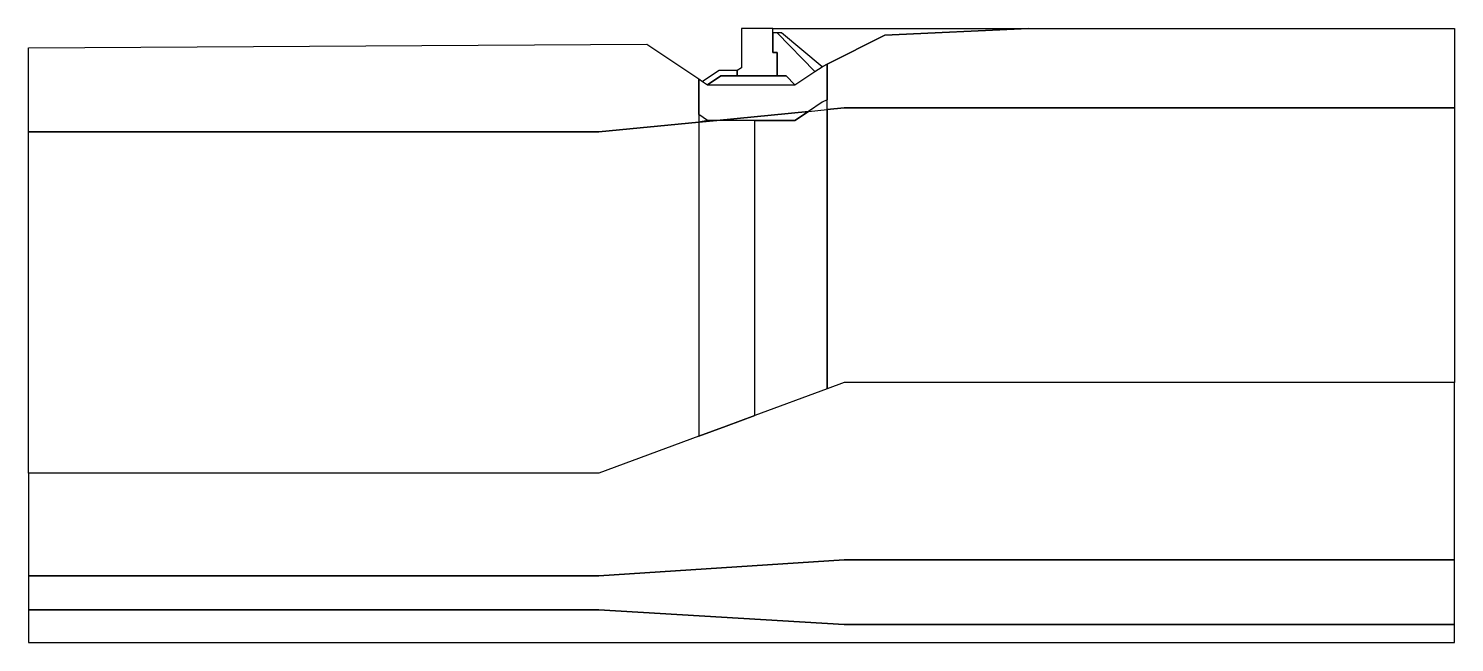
# Model space of a CAD drawing. Header units: metres. Extents: x -80 to 80, y -68 to 1.
import ezdxf

# ---------------------------------------------------------------- set-up
doc = ezdxf.new("R2010")
doc.units = ezdxf.units.M
doc.header["$MEASUREMENT"] = 0
doc.layers.add('Regions', color=7, linetype='CONTINUOUS')

msp = doc.modelspace()

# ---------------------------------------------------------------- linework, layer by layer
at = {"layer": 'Regions', "color": 0, "linetype": 'Continuous'}
for points in [[(-0.5, -3.5), (-0.5, -4.1), (4, -4.1), (4, -2.8), (4, -1.5), (3.5, -1.5), (3.5, -0.2), (3.5, 0.7), (3.5, 1.2), (0, 1.2), (0, -0.2), (0, -1.5), (0, -2.8), (0, -3.2)], [(3.5, 1.2), (32.19, 1.2), (16.065, 0.44), (9.6, -2.796199), (9.035, -3.08), (4.5, 0.7), (4, 0.7), (3.5, 0.7)], [(6, -5.1), (8.23, -3.615), (4, 0.7), (3.5, 0.7), (3.5, -0.2), (3.5, -1.5), (4, -1.5), (4, -2.8), (4, -4.1), (5, -4.1)], [(4, 0.7), (8.23, -3.615), (9.035, -3.08), (4.5, 0.7)], [(9.6, -7.885), (9.6, -6.795), (9.6, -2.796199), (16.065, 0.44), (32.19, 1.2), (80, 1.2), (80, -7.7), (11.51, -7.7)], [(-80, -10.4), (-80, -0.955), (-10.625, -0.565), (-4.8, -4.445), (-4.8, -8.445), (-4.8, -9.3), (-16.025, -10.4)], [(-4.8, -4.445), (-4.359587, -4.739725), (-3.82, -5.1), (6, -5.1), (8.23, -3.615), (9.035, -3.08), (9.6, -2.796199), (9.6, -6.795), (9.035, -7.08), (7.51, -8.09), (-2.765, -9.1), (-3.82, -9.1), (-4.8, -8.445)], [(-4.359587, -4.739725), (-3.82, -5.1), (-2.32, -4.1), (-0.5, -4.1), (-0.5, -3.5), (-2.5, -3.5)], [(-3.82, -5.1), (6, -5.1), (5, -4.1), (4, -4.1), (-0.5, -4.1), (-2.32, -4.1)], [(1.5, -42.208903), (1.5, -9.1), (6, -9.1), (7.51, -8.09), (9.6, -7.885), (9.6, -39.208592)], [(7.51, -8.09), (9.6, -7.885), (9.6, -6.795), (9.035, -7.08)], [(9.6, -39.208592), (9.6, -7.885), (11.51, -7.7), (80, -7.7), (80, -38.5), (11.51, -38.5)], [(-80, -48.7), (-80, -10.4), (-16.025, -10.4), (-4.8, -9.3), (-4.8, -38.5), (-4.8, -44.54), (-16.025, -48.7)], [(-4.8, -8.445), (-4.8, -9.3), (-3.82, -9.1)], [(-4.8, -38.5), (-4.8, -44.54), (-1.718511, -43.400338), (1.5, -42.208903), (1.5, -9.1), (-2.765, -9.1), (-4.8, -9.3)], [(-4.8, -9.3), (-2.765, -9.1), (-3.82, -9.1)], [(-2.765, -9.1), (7.51, -8.09), (6, -9.1), (1.5, -9.1)], [(-80, -60.2), (-16.025, -60.2), (11.51, -58.4), (80, -58.4), (80, -38.5), (11.51, -38.5), (9.6, -39.208592), (1.5, -42.208903), (-1.718511, -43.400338), (-4.8, -44.54), (-16.025, -48.7), (-80, -48.7)], [(-80, -64), (-16.025, -64), (11.51, -65.675), (80, -65.675), (80, -58.4), (11.51, -58.4), (-16.025, -60.2), (-80, -60.2)], [(-80, -67.675), (80, -67.675), (80, -65.675), (11.51, -65.675), (-16.025, -64), (-80, -64)]]:
    msp.add_lwpolyline(points, close=True, dxfattribs=at)

doc.saveas('drawing.dxf')
